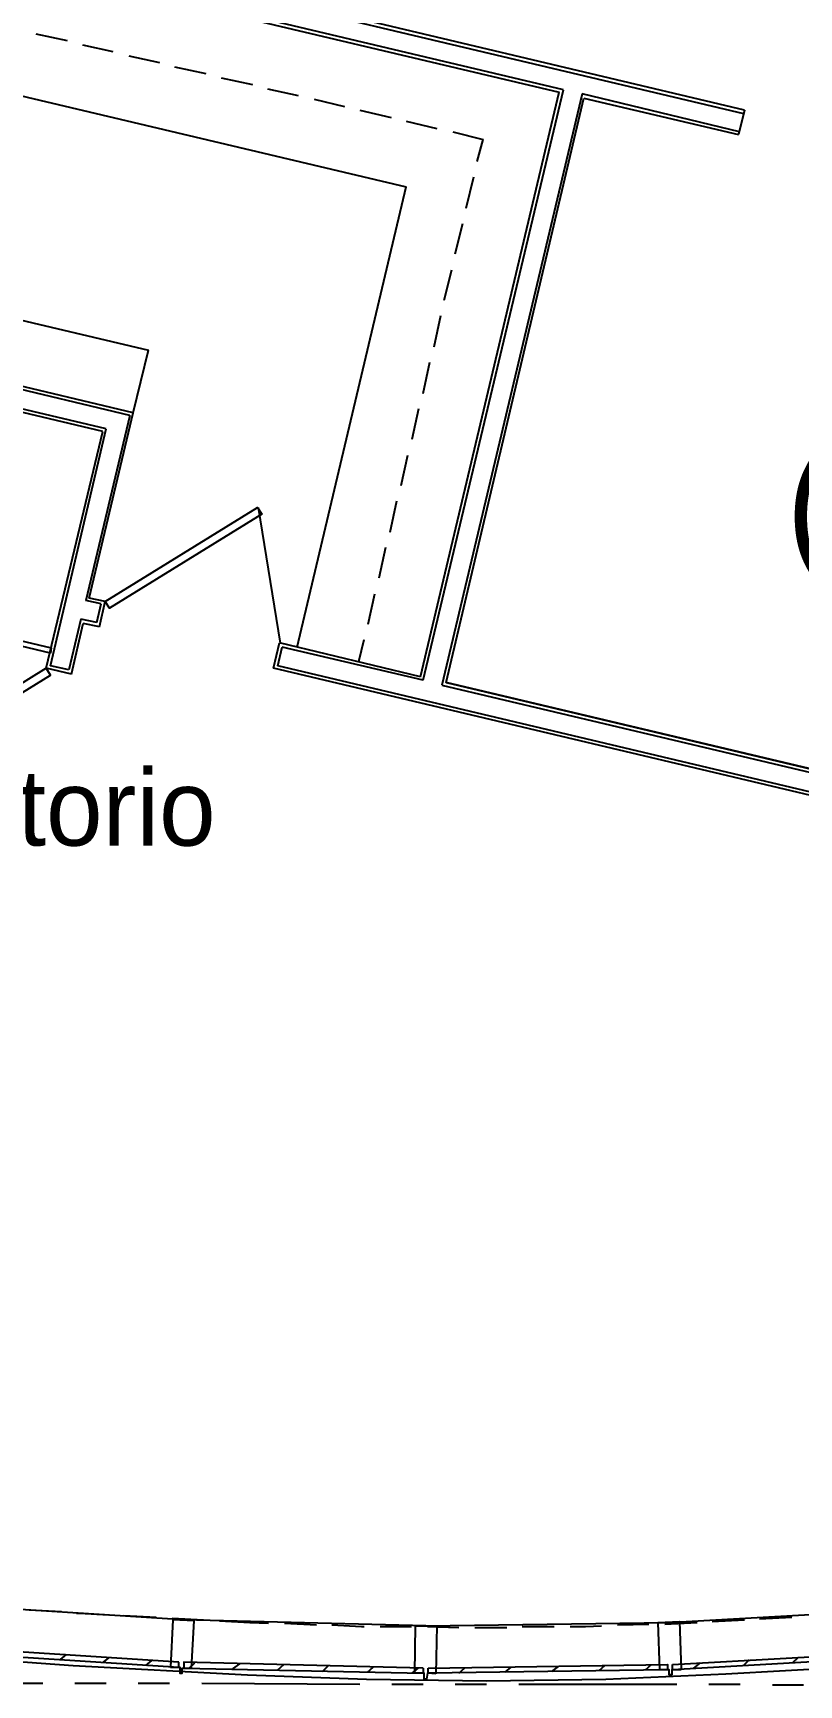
# Model space of a CAD drawing. Header units: feet. Extents: x -84 to 198, y -22 to 181.
# Drawn here: x 57.22 to 69.3, y 9.74 to 35.78 of the extents above; entities that cross this region are included whole.
import ezdxf
from ezdxf.enums import TextEntityAlignment as Align

# ---------------------------------------------------------------- set-up
doc = ezdxf.new("R2010")
doc.units = ezdxf.units.FT
for name, color, linetype in [('A-LINEA', 7, 'CONTINUOUS'), ('A-NOMBRE-ESPACIO', 2, 'CONTINUOUS'), ('A-TEXTO-PDF', 3, 'CONTINUOUS')]:
    doc.layers.add(name, color=color, linetype=linetype)

msp = doc.modelspace()

# ---------------------------------------------------------------- linework, layer by layer
at = {"layer": 'A-LINEA'}
for p, q in [((44.7867, 40.1111), (68.4267, 34.5111)), ((68.44, 34.5644), (44.8, 40.1644)), ((65.5867, 34.8844), (47.7333, 39.1111)), ((47.7733, 39.0444), (65.52, 34.8444)), ((49.2667, 36.6311), (63.1067, 33.3511)), ((57.2667, 35.7644), (57.76, 35.6578)), ((58, 35.5911), (58.48, 35.4844)), ((58.7333, 35.4178), (59.2133, 35.3111)), ((59.4533, 35.2444), (59.9467, 35.1378)), ((60.1867, 35.0711), (60.68, 34.9644)), ((60.92, 34.8978), (61.4, 34.7911)), ((61.6533, 34.7378), (62.1333, 34.6178)), ((63.3333, 25.6311), (65.52, 34.8444)), ((63.3733, 25.5778), (65.5867, 34.8844)), ((65.88, 34.8178), (63.6667, 25.4978)), ((63.7333, 25.5378), (65.9067, 34.7511)), ((68.36, 34.2178), (65.88, 34.8178)), ((65.9067, 34.7511), (68.3467, 34.1778)), ((62.3733, 34.5644), (62.8667, 34.4444)), ((63.1067, 34.3911), (63.5867, 34.2711)), ((68.44, 34.5644), (68.3467, 34.1778)), ((63.84, 34.2178), (64.32, 34.0978)), ((64.2267, 33.7511), (64.32, 34.0978)), ((61.3867, 26.0978), (63.1067, 33.3511)), ((64.0533, 33.0178), (64.1733, 33.5111)), ((48.4667, 33.2711), (59.04, 30.7778)), ((63.88, 32.2978), (64, 32.7778)), ((63.7067, 31.5644), (63.8267, 32.0444)), ((58.8, 29.7911), (52.36, 31.3244)), ((58.7467, 29.7511), (52.4, 31.2578)), ((63.5467, 30.8311), (63.6533, 31.3244)), ((58.3733, 29.5378), (52.6267, 30.8978)), ((58.32, 29.4978), (52.6667, 30.8311)), ((58.8, 29.7911), (59.04, 30.7778)), ((63.3733, 30.0978), (63.48, 30.5911)), ((58.7467, 29.7511), (58.0533, 26.8311)), ((58.1067, 26.8711), (58.8, 29.7911)), ((63.2, 29.3778), (63.3067, 29.8578)), ((57.4267, 25.7644), (58.32, 29.4978)), ((57.4933, 25.8044), (58.3733, 29.5378)), ((63.0267, 28.6444), (63.1333, 29.1244)), ((62.8533, 27.9111), (62.96, 28.4044)), ((61.1242, 26.1599), (60.777, 28.3005)), ((62.68, 27.1911), (62.7867, 27.6711)), ((58.2933, 26.7778), (58.0533, 26.8311)), ((58.36, 26.8178), (58.1067, 26.8711)), ((62.5067, 26.4578), (62.6133, 26.9378)), ((58.2267, 26.4844), (58.2933, 26.7778)), ((58.2667, 26.4178), (58.36, 26.8178)), ((57.9733, 26.5378), (57.7867, 25.7378)), ((57.8267, 25.6711), (58.0133, 26.4711)), ((58.2267, 26.4844), (57.9733, 26.5378)), ((58.2667, 26.4178), (58.0133, 26.4711)), ((57.4533, 26.0578), (57.4533, 26.0578)), ((61.0133, 25.7644), (61.1067, 26.1644)), ((61.08, 25.8044), (61.1467, 26.0978)), ((63.3333, 25.6311), (61.1067, 26.1644)), ((63.3733, 25.5778), (61.1467, 26.0978)), ((62.36, 25.8711), (62.44, 26.2178)), ((57.7867, 25.7378), (57.4933, 25.8044)), ((74.76, 22.5644), (61.08, 25.8044)), ((57.8267, 25.6711), (57.4267, 25.7644)), ((74.6933, 22.5244), (61.0133, 25.7644)), ((63.6667, 25.4978), (75.12, 22.7911)), ((57.16, 10.9244), (57.6667, 10.8978)), ((58.6533, 10.8311), (59.16, 10.8044)), ((59.4133, 10.7911), (59.9067, 10.7644)), ((61.1867, 10.7111), (61.6933, 10.6844)), ((66.44, 10.6844), (66.9333, 10.6978)), ((67.1867, 10.6978), (67.6933, 10.7244)), ((67.9333, 10.7378), (68.44, 10.7644)), ((68.68, 10.7778), (69.1867, 10.8044)), ((62.6933, 10.6578), (63.1867, 10.6578)), ((63.44, 10.6578), (63.9333, 10.6444)), ((64.1867, 10.6444), (64.6933, 10.6444)), ((64.9333, 10.6578), (65.44, 10.6578)), ((57.6533, 10.1378), (57.7467, 10.2178)), ((58.3333, 10.0978), (58.4133, 10.1644)), ((69.2, 10.0844), (69.2933, 10.1778)), ((59, 10.0444), (59.0933, 10.1244)), ((59.68, 10.0044), (59.7733, 10.0844)), ((60.3733, 9.9911), (60.48, 10.0711)), ((61.08, 9.9778), (61.1733, 10.0578)), ((61.7867, 9.9511), (61.88, 10.0444)), ((62.4933, 9.9378), (62.5867, 10.0178)), ((63.2, 9.9244), (63.2933, 10.0044)), ((63.3733, 10.0044), (63.3733, 9.9244)), ((63.9333, 9.9244), (64.0267, 10.0044)), ((64.6667, 9.9378), (64.76, 10.0178)), ((65.4, 9.9511), (65.5067, 10.0311)), ((66.1467, 9.9644), (66.24, 10.0444)), ((66.88, 9.9778), (66.9733, 10.0578)), ((67.64, 10.0044), (67.7467, 10.0844)), ((68.4267, 10.0444), (68.52, 10.1378)), ((54.88, 9.7644), (57.3733, 9.7644)), ((57.88, 9.7644), (58.3733, 9.7644)), ((58.88, 9.7644), (59.3733, 9.7644)), ((59.88, 9.7644), (62.3733, 9.7511)), ((62.88, 9.7511), (63.3733, 9.7511)), ((63.88, 9.7511), (64.3733, 9.7511)), ((64.88, 9.7511), (67.3733, 9.7511)), ((67.88, 9.7511), (68.3733, 9.7511)), ((68.88, 9.7378), (69.3733, 9.7378))]:
    msp.add_line(p, q, dxfattribs=at)
for points in [[(58.36, 26.8178), (60.76, 28.2978), (60.8267, 28.1911), (58.4267, 26.7111), (58.36, 26.8178)], [(57.4933, 26.0044), (54.7333, 26.6578), (54.7467, 26.7378), (57.5067, 26.0844), (57.4933, 26.0044)], [(57.4267, 25.7644), (55.0267, 24.2711), (55.08, 24.1644), (57.4933, 25.6578), (57.4267, 25.7644)], [(75.1867, 22.8311), (63.7333, 25.5378), (74.3067, 23.0311)], [(44.16, 11.5378), (46.88, 11.1378), (49.6133, 10.7911), (52.36, 10.4844), (55.1067, 10.2444), (57.8533, 10.0444), (60.6, 9.8978), (62.48, 9.8311), (64.3733, 9.8044), (66.2533, 9.8311), (68.1467, 9.9111), (70.0267, 10.0178), (71.9067, 10.1778)], [(63.4133, 10.6711), (59.5867, 10.7644), (55.7733, 11.0044)], [(63.4133, 10.6711), (67.24, 10.7244), (71.0667, 10.9378)], [(57.9067, 10.8711), (57.9467, 10.8711), (58.4133, 10.8444)], [(59.3867, 10.0178), (59.5333, 10.0178), (59.5333, 9.9244), (59.5733, 9.9244), (59.5733, 10.0044), (59.72, 10.0044), (59.76, 10.7511), (59.4267, 10.7644), (59.3867, 10.0178)], [(60.16, 10.7511), (60.64, 10.7244), (60.9333, 10.7111)], [(61.9333, 10.6844), (62.4, 10.6578), (62.44, 10.6578)], [(67.44, 9.9778), (67.2933, 9.9778), (67.2933, 9.8978), (67.2533, 9.8978), (67.2533, 9.9778), (67.1067, 9.9778), (67.08, 10.7244), (67.4133, 10.7378), (67.44, 9.9778)], [(63.5733, 9.9111), (63.44, 9.9244), (63.4267, 9.8311), (63.3867, 9.8311), (63.3867, 9.9244), (63.24, 9.9244), (63.2533, 10.6711), (63.5867, 10.6711), (63.5733, 9.9111)], [(65.6933, 10.6578), (65.9333, 10.6578), (66.1867, 10.6711)], [(59.52, 10.0978), (55.76, 10.3378), (55.7467, 10.2578), (59.52, 10.0178), (59.52, 10.0978)], [(67.3067, 10.0578), (71.08, 10.2711), (71.08, 10.1911), (67.3067, 9.9778), (67.3067, 10.0578)], [(63.3733, 10.0044), (59.6, 10.0978), (59.6, 10.0044), (63.3733, 9.9244)], [(63.4533, 10.0044), (67.2267, 10.0578), (67.2267, 9.9778), (63.4533, 9.9244), (63.4533, 10.0044)]]:
    msp.add_lwpolyline(points, dxfattribs=at)

# ---------------------------------------------------------------- texts
at = {"layer": 'A-NOMBRE-ESPACIO'}
msp.add_text('Dormitorio', height=1.2, dxfattribs=at).set_placement((56.4, 22.9689), align=Align.CENTER)
at = {"layer": 'A-TEXTO-PDF'}
msp.add_text('(4', height=1.646, dxfattribs=at).set_placement((70.0746, 27.5385), align=Align.CENTER)

doc.saveas('drawing.dxf')
